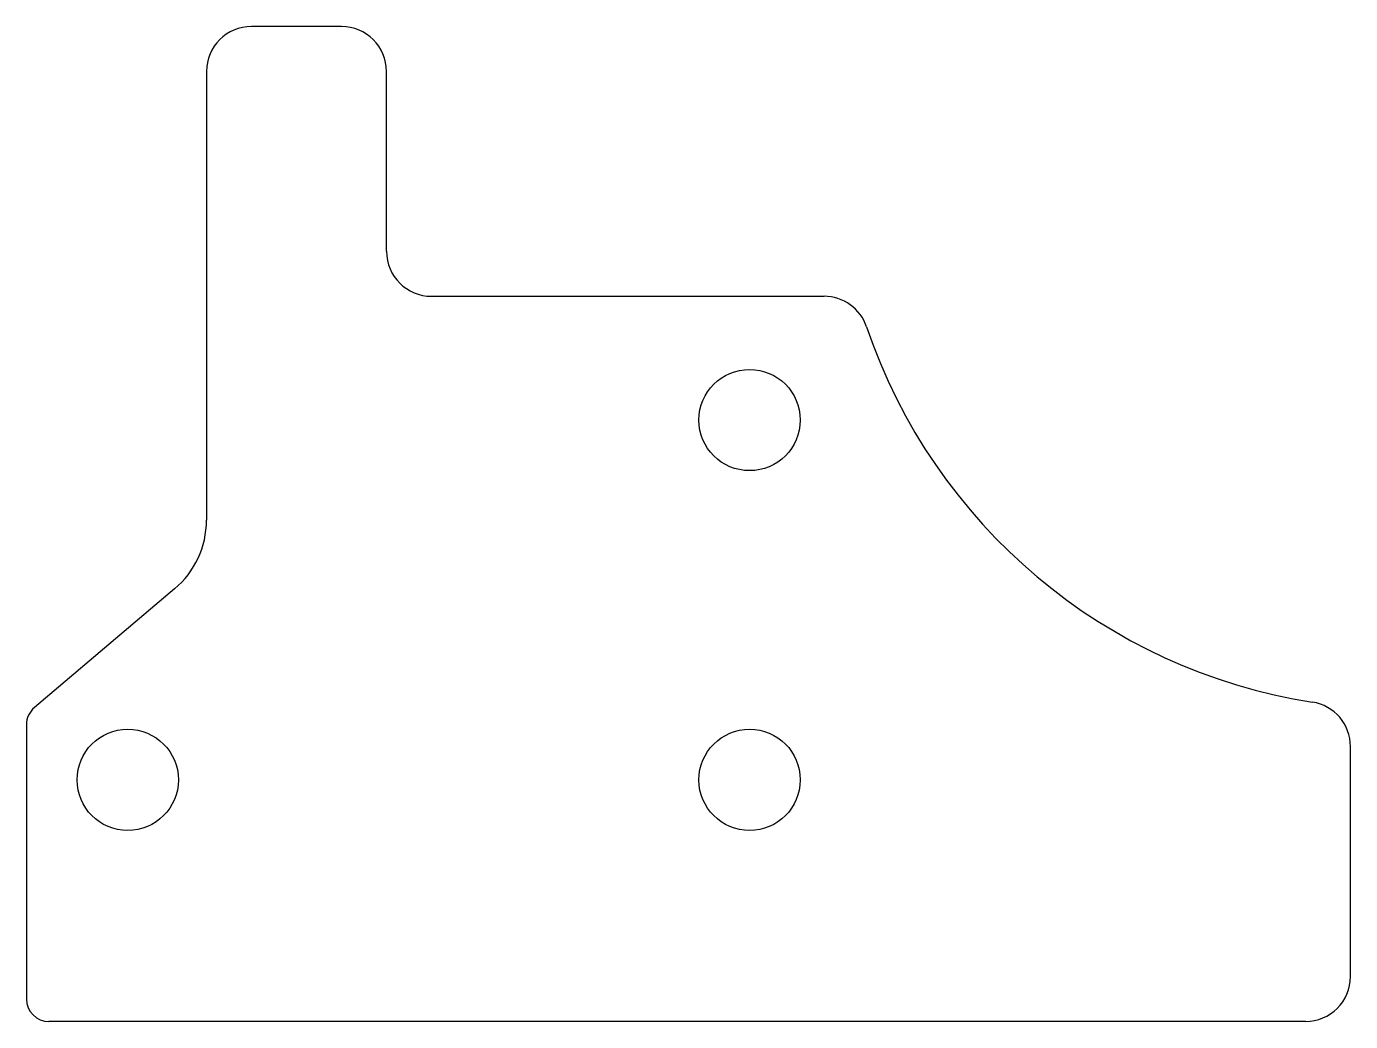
# Model space of a CAD drawing. Header units: inches. Extents: x -1.18 to 1.14, y -0.87 to 0.87.
import ezdxf

# ---------------------------------------------------------------- set-up
doc = ezdxf.new("R2010")
doc.units = ezdxf.units.IN
doc.header["$MEASUREMENT"] = 0
doc.linetypes.add('Continuous2', pattern=[0])
doc.layers.add('ARMOR_v3', color=1, linetype='Continuous')

# ---------------------------------------------------------------- blocks, each defined once
blk = doc.blocks.new('Odaarmor_v31')
at = {"layer": 'ARMOR_v3', "color": 7, "linetype": 'Continuous2', "lineweight": -3, "true_color": 0xffccff}
for p, q in [((-0.6268, 0.8711), (-0.7843, 0.8711)), ((-0.863, 0.7923), (-0.863, 0.0066)), ((-0.548, 0.4774), (-0.548, 0.7923)), ((-0.4693, 0.3986), (0.2174, 0.3986)), ((-0.9187, -0.1137), (-1.164, -0.3213)), ((-1.178, -0.3513), (-1.178, -0.8317)), ((1.1386, -0.7923), (1.1386, -0.3896)), ((1.0598, -0.8711), (-1.1386, -0.8711))]:
    blk.add_line(p, q, dxfattribs=at)
for centre in [(0.0872, 0.182), (-1.0008, -0.4479), (0.0872, -0.4479)]:
    blk.add_circle(centre, 0.0886, dxfattribs=at)
for centre, radius, start, end in [((-0.7843, 0.7923), 0.0787, 90, 180), ((-0.6268, 0.7923), 0.0787, 0, 90), ((-0.4693, 0.4774), 0.0787, 180, 270), ((0.2174, 0.3199), 0.0787, 18.6972, 90), ((1.2243, 0.6606), 0.9843, 198.6972, 261.0987), ((-1.0205, 0.0066), 0.1575, 310.2444, 0), ((-1.1386, -0.3513), 0.0394, 130.2444, 180), ((1.0598, -0.3896), 0.0787, 0, 81.0987), ((1.0598, -0.7923), 0.0787, 270, 0), ((-1.1386, -0.8317), 0.0394, 180, 270)]:
    blk.add_arc(centre, radius, start, end, dxfattribs=at)

msp = doc.modelspace()

# ---------------------------------------------------------------- linework, layer by layer
at = {"layer": 'ARMOR_v3', "color": 7, "linetype": 'Continuous2', "lineweight": -3, "true_color": 0xffccff}
for p, q in [((-0.6268, 0.8711), (-0.7843, 0.8711)), ((-0.863, 0.7923), (-0.863, 0.0066)), ((-0.548, 0.4774), (-0.548, 0.7923)), ((-0.4693, 0.3986), (0.2174, 0.3986)), ((-0.9187, -0.1137), (-1.164, -0.3213)), ((-1.178, -0.3513), (-1.178, -0.8317)), ((1.1386, -0.7923), (1.1386, -0.3896)), ((1.0598, -0.8711), (-1.1386, -0.8711))]:
    msp.add_line(p, q, dxfattribs=at)
for centre in [(0.0872, 0.182), (-1.0008, -0.4479), (0.0872, -0.4479)]:
    msp.add_circle(centre, 0.0886, dxfattribs=at)
for centre, radius, start, end in [((-0.7843, 0.7923), 0.0787, 90, 180), ((-0.6268, 0.7923), 0.0787, 0, 90), ((-0.4693, 0.4774), 0.0787, 180, 270), ((0.2174, 0.3199), 0.0787, 18.6972, 90), ((1.2243, 0.6606), 0.9843, 198.6972, 261.0987), ((-1.0205, 0.0066), 0.1575, 310.2444, 0), ((-1.1386, -0.3513), 0.0394, 130.2444, 180), ((1.0598, -0.3896), 0.0787, 0, 81.0987), ((1.0598, -0.7923), 0.0787, 270, 0), ((-1.1386, -0.8317), 0.0394, 180, 270)]:
    msp.add_arc(centre, radius, start, end, dxfattribs=at)

# ---------------------------------------------------------------- block references
msp.add_blockref('Odaarmor_v31', (0, 0))

doc.saveas('drawing.dxf')
